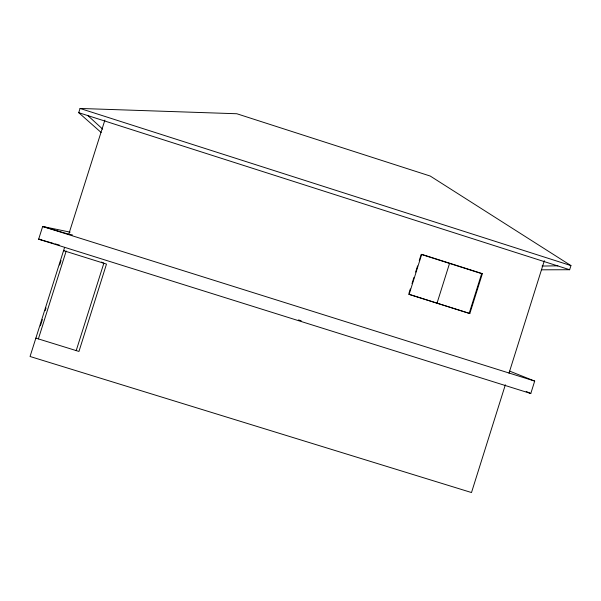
<?xml version="1.0" encoding="UTF-8"?>
<svg xmlns="http://www.w3.org/2000/svg" width="601" height="601" viewBox="0 0 601 601"><rect width="100%" height="100%" fill="white"/><g stroke="black" fill="none" stroke-linecap="round" stroke-linejoin="round"><path stroke-width="0.9" d="M469.163 313.399L481.664 273.635L482.37 273.65L469.824 313.534L408.65 294.25M505.343 384.805L471.5 492.542L30.05 356.491L64.577 247.439M508.994 373.198L544.333 260.699M70.122 232.129L42.671 226.479L38.652 239.175L530.788 393.512L534.687 381.087L509.656 371.118M541.554 269.819L569.65 269.729L570.95 265.589L430.233 176.048L236.824 113.747L80.053 108.458L78.716 112.68L101.148 132.49M76.207 350.601L103.845 263.253L101.471 262.074M408.928 293.363L410.325 288.938M412.001 283.619L413.954 277.422M415.622 272.103L417.575 265.905M419.25 260.586L421.203 254.388L481.664 273.635M534.687 381.087L42.671 226.479L68.762 234.21L104.897 120.072M40.395 325.817L42.37 319.552M45.203 310.612L46.052 307.93M59.642 265.011L61.054 260.541M38.374 338.904L66.193 251.015M35.729 338.543L36.428 338.333M450.141 263.388L449.54 263.411L437.01 303.227L437.573 303.325M542.019 266.07L557.886 265.807M64.172 250.707L63.563 250.64L106.49 264.079L78.956 351.45L35.865 338.13M41.416 239.574L38.652 239.175L53.091 243.292M68.762 234.21L72.398 234.916M54.901 243.803L59.409 245.095M298.517 319.935L301.206 320.776M469.824 313.534L409.131 294.325L421.714 254.336L482.37 273.65M80.053 108.458L570.95 265.589M78.716 112.68L569.65 269.729M526.191 391.446L530.788 393.512M87.588 115.339L102.666 129.117"/></g></svg>
